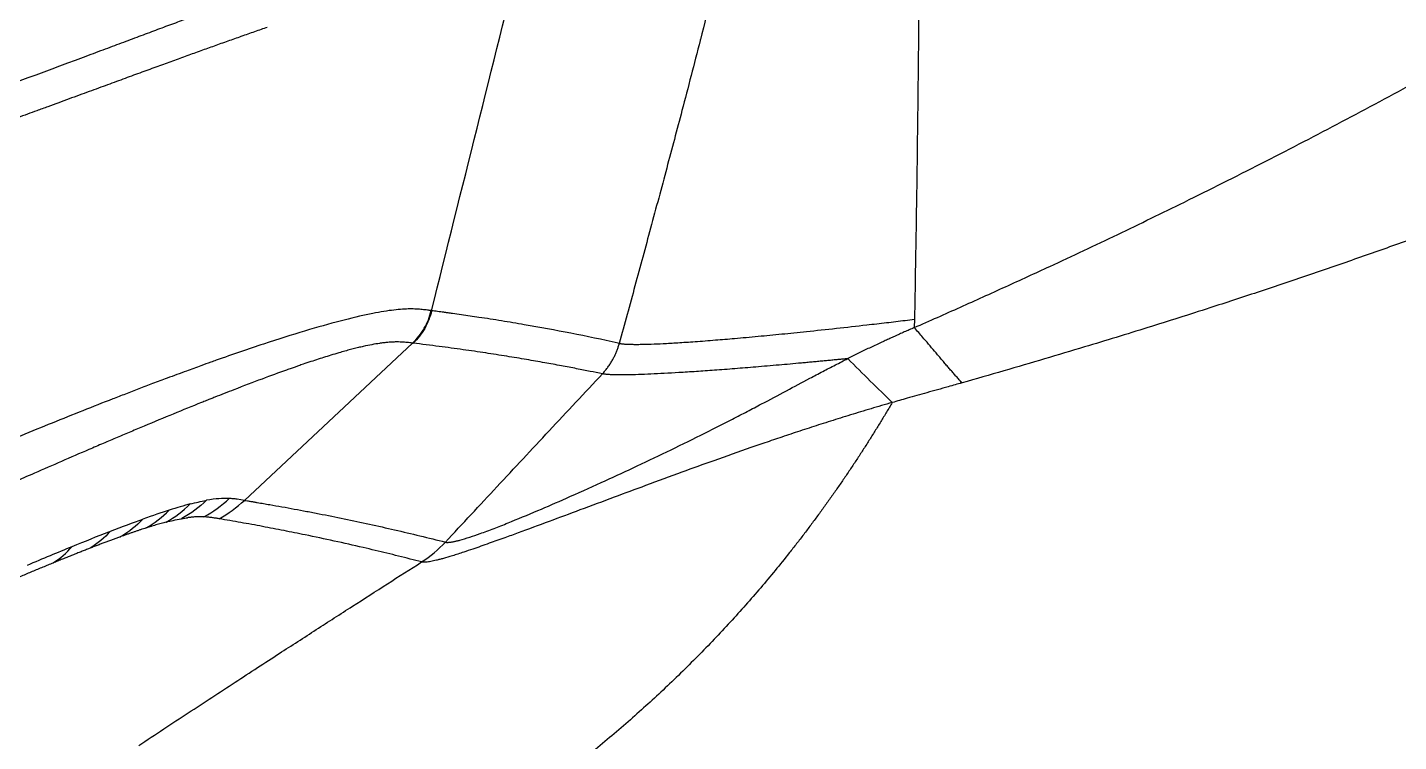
# Model space of a CAD drawing. Extents: x -50 to 28, y -10 to 124.
# Drawn here: x -33.66 to -27.64, y 33.75 to 36.88 of the extents above; entities that cross this region are included whole.
import ezdxf

# ---------------------------------------------------------------- set-up
doc = ezdxf.new("R2010")
doc.units = 0
doc.header["$MEASUREMENT"] = 0
doc.layers.add('GEOMETRY', color=2, linetype='Continuous', lineweight=25)

# ---------------------------------------------------------------- blocks, each defined once
blk = doc.blocks.new('2026 EXCURSION-ENTICE')
at = {"layer": 'GEOMETRY'}
for p, q in [((-20.4074, -43.2867), (-20.4052, -43.2869)), ((-18.286, -43.3245), (-18.2867, -43.361)), ((-21.2268, -44.1196), (-20.4886, -43.4292)), ((-20.4886, -43.4292), (-20.4864, -43.4295)), ((-19.5813, -43.4303), (-19.5867, -43.4291)), ((-21.2267, -44.1197), (-21.2591, -44.1145)), ((-21.5703, -44.2152), (-21.5754, -44.2165)), ((-21.4042, -44.1921), (-21.4075, -44.1919)), ((-21.6581, -44.241), (-21.6641, -44.2429)), ((-21.9038, -44.3297), (-21.911, -44.3324))]:
    blk.add_line(p, q, dxfattribs=at)
at = {"layer": 'GEOMETRY', "flags": 128}
blk.add_lwpolyline([(-20.4886, -43.4292), (-20.4913, -43.4289), (-20.4941, -43.4286)], dxfattribs=at)
at = {"layer": 'GEOMETRY'}
for points, knots in [([(-19.8034, -75.3764), (-20.3196, -75.3589), (-20.8361, -75.3401), (-21.608, -75.31), (-21.8648, -75.2996), (-22.3776, -75.2781), (-22.6337, -75.2669), (-23.4014, -75.2323), (-23.9128, -75.2077), (-24.6827, -75.1677), (-24.9398, -75.1539), (-25.4546, -75.125), (-25.7123, -75.11), (-26.4855, -75.063), (-27.0008, -75.0288), (-28.0314, -74.9528), (-28.5466, -74.9109), (-29.3183, -74.8405), (-29.5753, -74.8158), (-29.9606, -74.7766), (-30.0889, -74.7632), (-30.2813, -74.7425), (-30.3615, -74.7338), (-30.4457, -74.7245), (-30.4657, -74.7222), (-30.4737, -74.7213), (-30.4777, -74.7209), (-30.49, -74.7195), (-30.4989, -74.7185), (-30.5161, -74.7166), (-30.524, -74.7157), (-30.5398, -74.7139), (-30.5477, -74.713), (-30.5713, -74.7104), (-30.5867, -74.7086), (-30.6322, -74.7035), (-30.6613, -74.7002), (-30.7179, -74.6936), (-30.7458, -74.6904), (-30.8043, -74.6836), (-30.8348, -74.68), (-30.882, -74.6745), (-30.8979, -74.6726), (-30.9301, -74.6688), (-30.9461, -74.6669), (-30.9935, -74.6612), (-31.024, -74.6575), (-31.0698, -74.6515), (-31.085, -74.6494), (-31.1159, -74.645), (-31.1316, -74.6427), (-31.1552, -74.6392), (-31.1632, -74.638), (-31.1792, -74.6355), (-31.1871, -74.6343), (-31.2107, -74.6305), (-31.2264, -74.6279), (-31.2735, -74.62), (-31.3048, -74.6144), (-31.5866, -74.5618), (-31.8334, -74.4972), (-32.3156, -74.3338), (-32.5511, -74.2347), (-33.0055, -74.0043), (-33.2245, -73.8728), (-33.6416, -73.5802), (-33.8397, -73.4189), (-34.2109, -73.07), (-34.3841, -72.8823), (-34.7019, -72.4841), (-34.8466, -72.2736), (-35.1047, -71.8343), (-35.2181, -71.6054), (-35.3628, -71.2518), (-35.4069, -71.1322), (-35.4865, -70.89), (-35.522, -70.7674), (-35.5841, -70.5202), (-35.6108, -70.3955), (-35.6385, -70.2387), (-35.6437, -70.2072), (-35.6512, -70.1601), (-35.6536, -70.1444), (-35.6583, -70.1134), (-35.6605, -70.0982), (-35.6668, -70.0532), (-35.6706, -70.0238), (-35.6762, -69.9791), (-35.678, -69.9641), (-35.6817, -69.9336), (-35.6835, -69.918), (-35.6863, -69.8943), (-35.6872, -69.8866), (-35.689, -69.8718), (-35.6898, -69.8646), (-35.6916, -69.8492), (-35.6926, -69.841), (-35.6945, -69.825), (-35.6954, -69.817), (-35.7001, -69.7768), (-35.7039, -69.7444), (-35.7115, -69.6788), (-35.7153, -69.6456), (-35.723, -69.5784), (-35.7268, -69.5444), (-35.7382, -69.4425), (-35.7457, -69.3749), (-35.7547, -69.2923), (-35.7565, -69.2758), (-35.7601, -69.2431), (-35.7618, -69.2267), (-35.7652, -69.1951), (-35.7669, -69.18), (-35.7701, -69.1497), (-35.7717, -69.1342), (-35.7768, -69.0863), (-35.7802, -69.0541), (-35.7869, -68.9899), (-35.797, -68.8937), (-35.8068, -68.7974), (-35.8261, -68.6048), (-35.8387, -68.4764), (-35.8998, -67.8343), (-35.9434, -67.3203), (-36.0224, -66.2916), (-36.0579, -65.7769), (-36.1066, -65.0042), (-36.1222, -64.7464), (-36.152, -64.2309), (-36.1663, -63.973), (-36.2076, -63.2001), (-36.2331, -62.6858), (-36.2805, -61.6622), (-36.3024, -61.1525), (-36.3332, -60.3871), (-36.3431, -60.1319), (-36.3622, -59.6212), (-36.3715, -59.3657), (-36.3893, -58.8539), (-36.3979, -58.5977), (-36.4146, -58.0841), (-36.4226, -57.8268), (-36.4382, -57.3111), (-36.4457, -57.0529), (-36.4602, -56.5366), (-36.4672, -56.2784), (-36.4873, -55.5038), (-36.4996, -54.9873), (-36.534, -53.4373), (-36.5532, -52.4035), (-36.5854, -50.3354), (-36.5984, -49.3011), (-36.6191, -47.233), (-36.6267, -46.1992), (-36.6376, -44.1323), (-36.6408, -43.0992), (-36.6428, -41.5493), (-36.6431, -41.0327), (-36.6431, -40.2577), (-36.643, -39.9994), (-36.6429, -39.6765), (-36.6429, -39.6119), (-36.6429, -39.4827), (-36.6428, -39.418), (-36.6428, -39.2899), (-36.6428, -39.2267), (-36.6428, -39.1036), (-36.6428, -39.0437), (-36.6428, -38.9849)], [0, 0, 0, 0, 0.03125, 0.03125, 0.046875, 0.046875, 0.0625, 0.0625, 0.09375, 0.09375, 0.109375, 0.109375, 0.125, 0.125, 0.15625, 0.15625, 0.1875, 0.1875, 0.203125, 0.203125, 0.210937, 0.210937, 0.214844, 0.21582, 0.216064, 0.216064, 0.216309, 0.216309, 0.216797, 0.216797, 0.217285, 0.217285, 0.217773, 0.217773, 0.21875, 0.21875, 0.220703, 0.220703, 0.222656, 0.222656, 0.224609, 0.224609, 0.225586, 0.225586, 0.226562, 0.226562, 0.228516, 0.228516, 0.229492, 0.229492, 0.230469, 0.230469, 0.230957, 0.230957, 0.231445, 0.231445, 0.232422, 0.232422, 0.234375, 0.234375, 0.25, 0.25, 0.265625, 0.265625, 0.28125, 0.28125, 0.296875, 0.296875, 0.3125, 0.3125, 0.328125, 0.328125, 0.34375, 0.34375, 0.351562, 0.351562, 0.359375, 0.359375, 0.367187, 0.367187, 0.369141, 0.369141, 0.370117, 0.370117, 0.371094, 0.371094, 0.373047, 0.373047, 0.374023, 0.374023, 0.375, 0.375, 0.375488, 0.375488, 0.375977, 0.375977, 0.376465, 0.376465, 0.376953, 0.376953, 0.378906, 0.378906, 0.380859, 0.380859, 0.382812, 0.382812, 0.386719, 0.386719, 0.387695, 0.387695, 0.388672, 0.388672, 0.389648, 0.389648, 0.390625, 0.390625, 0.392578, 0.392578, 0.394531, 0.398437, 0.398437, 0.40625, 0.40625, 0.4375, 0.4375, 0.46875, 0.46875, 0.484375, 0.484375, 0.5, 0.5, 0.53125, 0.53125, 0.5625, 0.5625, 0.578125, 0.578125, 0.59375, 0.59375, 0.609375, 0.609375, 0.625, 0.625, 0.640625, 0.640625, 0.65625, 0.65625, 0.6875, 0.6875, 0.75, 0.75, 0.8125, 0.8125, 0.875, 0.875, 0.9375, 0.9375, 0.96875, 0.96875, 0.984375, 0.984375, 0.988281, 0.988281, 0.992187, 0.992187, 0.996094, 0.996094, 1, 1, 1, 1]), ([(-18.2641, -41.4159), (-18.2644, -41.4867), (-18.265, -41.6282), (-18.2664, -41.8404), (-18.2682, -42.0525), (-18.2702, -42.2646), (-18.2727, -42.4767), (-18.2755, -42.6887), (-18.2786, -42.9007), (-18.2821, -43.1126), (-18.2847, -43.2539), (-18.286, -43.3245)], [0, 0, 0, 0, 0.111202, 0.222381, 0.333537, 0.44467, 0.55578, 0.666868, 0.777933, 0.888977, 1, 1, 1, 1]), ([(-21.3941, -41.9738), (-21.4042, -41.9775), (-21.4247, -41.985), (-21.456, -41.9965), (-21.4881, -42.0084), (-21.5211, -42.0206), (-21.5551, -42.0332), (-21.5899, -42.0461), (-21.6255, -42.0594), (-21.6621, -42.073), (-21.6996, -42.087), (-21.7381, -42.1014), (-21.7774, -42.1161), (-21.8177, -42.1311), (-21.8589, -42.1466), (-21.8868, -42.157), (-21.9009, -42.1623)], [0, 0, 0, 0, 0.063054, 0.127399, 0.193029, 0.259944, 0.328144, 0.39763, 0.468403, 0.540465, 0.613816, 0.688459, 0.764397, 0.841631, 0.920164, 1, 1, 1, 1]), ([(-21.1265, -42.043), (-21.1356, -42.0461), (-21.1539, -42.0524), (-21.1821, -42.0622), (-21.2114, -42.0725), (-21.2314, -42.0795), (-21.2416, -42.0831)], [0, 0, 0, 0, 0.239631, 0.48615, 0.739594, 1, 1, 1, 1]), ([(-21.2416, -42.0831), (-21.2512, -42.0865), (-21.2705, -42.0933), (-21.2998, -42.1037), (-21.3296, -42.1142), (-21.3496, -42.1214), (-21.3597, -42.125)], [0, 0, 0, 0, 0.247605, 0.4968, 0.747595, 1, 1, 1, 1]), ([(-21.3597, -42.125), (-21.3694, -42.1285), (-21.3888, -42.1354), (-21.4183, -42.1461), (-21.4484, -42.1569), (-21.479, -42.168), (-21.5102, -42.1793), (-21.5419, -42.1908), (-21.5742, -42.2026), (-21.5961, -42.2105), (-21.607, -42.2145)], [0, 0, 0, 0, 0.120093, 0.241575, 0.364453, 0.488733, 0.614422, 0.741526, 0.87005, 1, 1, 1, 1]), ([(-21.607, -42.2145), (-21.6186, -42.2187), (-21.6418, -42.2272), (-21.6773, -42.2402), (-21.7136, -42.2535), (-21.7508, -42.2671), (-21.7888, -42.281), (-21.8276, -42.2953), (-21.8538, -42.3049), (-21.8671, -42.3098)], [0, 0, 0, 0, 0.135849, 0.27402, 0.414521, 0.557362, 0.70255, 0.850094, 1, 1, 1, 1]), ([(-18.2867, -43.361), (-18.2528, -43.3461), (-18.1853, -43.3163), (-18.0846, -43.2714), (-17.985, -43.2266), (-17.8863, -43.1818), (-17.7887, -43.137), (-17.6244, -43.0611), (-17.3949, -42.9529), (-17.1422, -42.8302), (-16.9326, -42.726), (-16.7646, -42.6411), (-16.5973, -42.555), (-16.4307, -42.4679), (-16.2648, -42.3797), (-16.0995, -42.2905), (-15.9899, -42.23), (-15.9351, -42.1998)], [0, 0, 0, 0, 0.042364, 0.084371, 0.126023, 0.16732, 0.208262, 0.24885, 0.374294, 0.498325, 0.570141, 0.641902, 0.713611, 0.785272, 0.856889, 0.928463, 1, 1, 1, 1]), ([(-21.8671, -42.3098), (-21.8809, -42.3148), (-21.9089, -42.3251), (-21.9519, -42.3409), (-21.9963, -42.3571), (-22.0421, -42.3739), (-22.0895, -42.3912), (-22.1216, -42.403), (-22.1379, -42.4089)], [0, 0, 0, 0, 0.155498, 0.315444, 0.479853, 0.64874, 0.822118, 1, 1, 1, 1]), ([(-22.1379, -42.4089), (-22.1515, -42.4139), (-22.1794, -42.424), (-22.2225, -42.4397), (-22.2679, -42.4562), (-22.3157, -42.4735), (-22.3659, -42.4917), (-22.4002, -42.504), (-22.4178, -42.5103)], [0, 0, 0, 0, 0.147396, 0.302471, 0.465249, 0.63575, 0.813995, 1, 1, 1, 1]), ([(-15.8557, -42.8819), (-15.8897, -42.8944), (-15.9576, -42.9195), (-16.0598, -42.9566), (-16.1622, -42.9934), (-16.2649, -43.0299), (-16.3678, -43.0659), (-16.4709, -43.1016), (-16.5742, -43.137), (-16.6777, -43.1719), (-16.7814, -43.2065), (-16.8853, -43.2407), (-17.0455, -43.2928), (-17.2633, -43.3619), (-17.5053, -43.4362), (-17.7161, -43.4992), (-17.8954, -43.5518), (-18.0163, -43.5863), (-18.0773, -43.6037)], [0, 0, 0, 0, 0.046445, 0.092956, 0.139523, 0.18614, 0.2328, 0.279497, 0.326227, 0.372986, 0.419771, 0.46658, 0.513411, 0.636001, 0.759983, 0.838522, 0.918548, 1, 1, 1, 1]), ([(-20.4523, -43.2812), (-20.4605, -43.2804), (-20.469, -43.2798), (-20.4875, -43.2791), (-20.4973, -43.279), (-20.5079, -43.2793)], [0, 0, 0, 0, 0.5, 0.5, 1, 1, 1, 1]), ([(-20.4886, -43.4292), (-20.4684, -43.4103), (-20.451, -43.3883), (-20.4235, -43.34), (-20.4134, -43.3138), (-20.4074, -43.2866)], [0, 0, 0, 0, 0.5, 0.5, 1, 1, 1, 1]), ([(-20.4052, -43.2869), (-20.4112, -43.3141), (-20.4213, -43.3403), (-20.4487, -43.3886), (-20.4661, -43.4106), (-20.4864, -43.4295)], [0, 0, 0, 0, 0.5, 0.5, 1, 1, 1, 1]), ([(-20.4074, -43.2866), (-20.4082, -43.2865), (-20.409, -43.2864), (-20.4107, -43.2862), (-20.4116, -43.2861), (-20.4143, -43.2857), (-20.4162, -43.2855), (-20.4216, -43.2847), (-20.4253, -43.2843), (-20.429, -43.2838)], [0, 0, 0, 0, 0.125, 0.125, 0.25, 0.25, 0.5, 0.5, 1, 1, 1, 1]), ([(-20.3516, -43.294), (-20.3605, -43.2928), (-20.3697, -43.2916), (-20.3832, -43.2898), (-20.3876, -43.2892), (-20.3965, -43.2881), (-20.4008, -43.2875), (-20.4052, -43.2869)], [0, 0, 0, 0, 0.5, 0.5, 0.75, 0.75, 1, 1, 1, 1]), ([(-20.1974, -43.3161), (-20.2232, -43.3122), (-20.2488, -43.3084), (-20.2873, -43.3029), (-20.3002, -43.3011), (-20.3196, -43.2984), (-20.3261, -43.2975), (-20.3342, -43.2964), (-20.3358, -43.2962), (-20.3389, -43.2957), (-20.3404, -43.2955), (-20.3427, -43.2952), (-20.3435, -43.2951), (-20.3451, -43.2949), (-20.3459, -43.2948), (-20.3483, -43.2945), (-20.35, -43.2942), (-20.3516, -43.294)], [0, 0, 0, 0, 0.5, 0.5, 0.75, 0.75, 0.875, 0.875, 0.90625, 0.90625, 0.9375, 0.9375, 0.953125, 0.953125, 0.96875, 0.96875, 1, 1, 1, 1]), ([(-19.9987, -43.3483), (-20.032, -43.3426), (-20.0652, -43.337), (-20.1148, -43.329), (-20.1314, -43.3263), (-20.1645, -43.3211), (-20.181, -43.3186), (-20.1974, -43.3161)], [0, 0, 0, 0, 0.5, 0.5, 0.75, 0.75, 1, 1, 1, 1]), ([(-19.5813, -43.4303), (-19.5803, -43.4305), (-19.5781, -43.4309), (-19.5744, -43.4315), (-19.5703, -43.4321), (-19.5658, -43.4326), (-19.5608, -43.433), (-19.5554, -43.4334), (-19.5495, -43.4337), (-19.5432, -43.434), (-19.5364, -43.4343), (-19.5291, -43.4344), (-19.5213, -43.4346), (-19.5131, -43.4346), (-19.5043, -43.4346), (-19.4951, -43.4346), (-19.4853, -43.4345), (-19.4751, -43.4343), (-19.4643, -43.434), (-19.4531, -43.4337), (-19.4293, -43.4329), (-19.389, -43.4312), (-19.3252, -43.4276), (-19.2487, -43.4225), (-19.1647, -43.4161), (-19.072, -43.4083), (-18.9751, -43.3995), (-18.8694, -43.3894), (-18.7549, -43.3777), (-18.6301, -43.3643), (-18.5258, -43.3527), (-18.452, -43.3442), (-18.4093, -43.3393), (-18.3675, -43.3343), (-18.3265, -43.3294), (-18.2994, -43.3262), (-18.286, -43.3245)], [0, 0, 0, 0, 0.012742, 0.025573, 0.038494, 0.051503, 0.064598, 0.07778, 0.091047, 0.104399, 0.117833, 0.131351, 0.144949, 0.158628, 0.172386, 0.186223, 0.200137, 0.214127, 0.228193, 0.242334, 0.256548, 0.313912, 0.374974, 0.43959, 0.507646, 0.565128, 0.631304, 0.692887, 0.754142, 0.825043, 0.894291, 0.916437, 0.938075, 0.959211, 0.979852, 1, 1, 1, 1]), ([(-19.5867, -43.4291), (-19.6558, -43.414), (-19.7247, -43.3997), (-19.8621, -43.3728), (-19.9305, -43.3602), (-19.9987, -43.3483)], [0, 0, 0, 0, 0.5, 0.5, 1, 1, 1, 1]), ([(-18.2867, -43.361), (-18.294, -43.3642), (-18.3086, -43.3707), (-18.3304, -43.3803), (-18.3518, -43.3899), (-18.373, -43.3994), (-18.3939, -43.4089), (-18.4144, -43.4182), (-18.4445, -43.4321), (-18.4837, -43.4505), (-18.5319, -43.4738), (-18.5634, -43.4897), (-18.579, -43.4975)], [0, 0, 0, 0, 0.074127, 0.147444, 0.219934, 0.291579, 0.36236, 0.432255, 0.501242, 0.670141, 0.836542, 1, 1, 1, 1]), ([(-18.0773, -43.6037), (-18.0814, -43.5991), (-18.0898, -43.59), (-18.1023, -43.5759), (-18.1148, -43.5618), (-18.1273, -43.5474), (-18.1398, -43.5329), (-18.1525, -43.5181), (-18.1653, -43.503), (-18.1824, -43.4828), (-18.2042, -43.4571), (-18.2277, -43.4293), (-18.2489, -43.4045), (-18.2675, -43.3829), (-18.2802, -43.3684), (-18.2867, -43.361)], [0, 0, 0, 0, 0.061752, 0.123246, 0.184594, 0.245913, 0.307319, 0.368932, 0.430878, 0.493295, 0.616392, 0.742361, 0.826304, 0.912052, 1, 1, 1, 1]), ([(-20.7052, -43.444), (-20.7086, -43.4448), (-20.7155, -43.4463), (-20.7262, -43.4489), (-20.7372, -43.4516), (-20.7486, -43.4544), (-20.7565, -43.4565), (-20.7605, -43.4575)], [0, 0, 0, 0, 0.197569, 0.396446, 0.596542, 0.797757, 1, 1, 1, 1]), ([(-20.5977, -43.4261), (-20.6005, -43.4264), (-20.6057, -43.4269), (-20.6136, -43.4277), (-20.6208, -43.4286), (-20.6275, -43.4295), (-20.6318, -43.4302), (-20.6338, -43.4304)], [0, 0, 0, 0, 0.2441633, 0.4664268, 0.6666191, 0.8445428, 1, 1, 1, 1]), ([(-20.5578, -43.4242), (-20.5603, -43.4242), (-20.5657, -43.4243), (-20.5748, -43.4246), (-20.5854, -43.4251), (-20.5935, -43.4258), (-20.5977, -43.4261)], [0, 0, 0, 0, 0.204745, 0.439423, 0.704267, 1, 1, 1, 1]), ([(-20.4941, -43.4286), (-20.498, -43.4281), (-20.5058, -43.4272), (-20.5178, -43.426), (-20.5303, -43.425), (-20.5435, -43.4243), (-20.5531, -43.4243), (-20.5578, -43.4242)], [0, 0, 0, 0, 0.199121, 0.398476, 0.598668, 0.799466, 1, 1, 1, 1]), ([(-19.6556, -43.5642), (-19.6734, -43.5606), (-19.7111, -43.5528), (-19.771, -43.541), (-19.8376, -43.5283), (-19.9109, -43.5149), (-19.9908, -43.5009), (-20.0772, -43.4866), (-20.17, -43.472), (-20.2689, -43.4576), (-20.3751, -43.4431), (-20.4482, -43.4342), (-20.4864, -43.4295)], [0, 0, 0, 0, 0.063187, 0.134512, 0.214011, 0.301697, 0.397544, 0.501486, 0.613442, 0.733306, 0.860459, 1, 1, 1, 1]), ([(-19.6556, -43.5642), (-19.6537, -43.5621), (-19.6498, -43.5579), (-19.6442, -43.5513), (-19.6387, -43.5446), (-19.6335, -43.5377), (-19.6284, -43.5307), (-19.6235, -43.5235), (-19.6188, -43.5163), (-19.6143, -43.5088), (-19.609, -43.4995), (-19.603, -43.4879), (-19.5965, -43.4741), (-19.5908, -43.4598), (-19.5855, -43.4452), (-19.5827, -43.4353), (-19.5813, -43.4304)], [0, 0, 0, 0, 0.056833, 0.113178, 0.169097, 0.224658, 0.279926, 0.334969, 0.389858, 0.444661, 0.499447, 0.595366, 0.693047, 0.792834, 0.89505, 1, 1, 1, 1]), ([(-21.3508, -43.5048), (-21.3586, -43.5076), (-21.3806, -43.5154), (-21.4236, -43.5309), (-21.487, -43.554), (-21.5578, -43.5802), (-21.628, -43.6066), (-21.6892, -43.6299), (-21.7476, -43.6524), (-21.7859, -43.6673), (-21.8045, -43.6745)], [0, 0, 0, 0, 0.055992, 0.156845, 0.302282, 0.491916, 0.630576, 0.761418, 0.884537, 1, 1, 1, 1]), ([(-20.3445, -44.3031), (-20.3436, -44.3033), (-20.342, -44.3037), (-20.3391, -44.304), (-20.3358, -44.3041), (-20.3321, -44.3041), (-20.3281, -44.3038), (-20.3236, -44.3034), (-20.3188, -44.3027), (-20.3135, -44.3019), (-20.3079, -44.3008), (-20.3018, -44.2995), (-20.2953, -44.298), (-20.2884, -44.2963), (-20.2709, -44.2917), (-20.2407, -44.2825), (-20.1901, -44.2651), (-20.1337, -44.2441), (-20.051, -44.2115), (-19.945, -44.1675), (-19.807, -44.1076), (-19.6665, -44.0445), (-19.4697, -43.9536), (-19.2764, -43.8604), (-19.1093, -43.7757), (-19.0206, -43.7297), (-18.9416, -43.6882), (-18.8502, -43.6395), (-18.7606, -43.5917), (-18.689, -43.5539), (-18.6336, -43.5251), (-18.597, -43.5066), (-18.579, -43.4975)], [0, 0, 0, 0, 0.008103, 0.016195, 0.024278, 0.032354, 0.040424, 0.048492, 0.056557, 0.064623, 0.072689, 0.080758, 0.08883, 0.096905, 0.104985, 0.146406, 0.181856, 0.222693, 0.260487, 0.333249, 0.398255, 0.47483, 0.543233, 0.686694, 0.754039, 0.785592, 0.815772, 0.869289, 0.919199, 0.947025, 0.973945, 1, 1, 1, 1]), ([(-18.579, -43.4975), (-18.5861, -43.4982), (-18.6003, -43.4996), (-18.6218, -43.5017), (-18.6437, -43.5038), (-18.666, -43.506), (-18.6887, -43.5081), (-18.7117, -43.5103), (-18.735, -43.5125), (-18.7586, -43.5147), (-18.8078, -43.5192), (-18.8839, -43.526), (-18.9814, -43.5343), (-19.0762, -43.542), (-19.1633, -43.5486), (-19.2455, -43.5543), (-19.3425, -43.5605), (-19.4495, -43.5661), (-19.5323, -43.5686), (-19.5847, -43.5689), (-19.6097, -43.5683), (-19.6253, -43.5676), (-19.6345, -43.5669), (-19.6427, -43.5662), (-19.6499, -43.5653), (-19.6537, -43.5646), (-19.6556, -43.5642)], [0, 0, 0, 0, 0.01222, 0.024728, 0.037522, 0.050601, 0.063963, 0.077608, 0.091533, 0.105739, 0.120223, 0.181049, 0.246984, 0.309623, 0.375518, 0.437376, 0.502928, 0.623412, 0.752571, 0.814287, 0.876801, 0.900813, 0.925179, 0.949845, 0.97478, 1, 1, 1, 1]), ([(-20.9783, -43.5252), (-20.9821, -43.5266), (-20.9907, -43.5295), (-21.005, -43.5345), (-21.0222, -43.5405), (-21.0349, -43.5451), (-21.0417, -43.5475)], [0, 0, 0, 0, 0.186709, 0.415597, 0.686685, 1, 1, 1, 1]), ([(-20.3445, -44.3031), (-20.2691, -44.2221), (-20.1173, -44.0589), (-19.8877, -43.8125), (-19.7334, -43.6474), (-19.6556, -43.5642)], [0, 0, 0, 0, 0.32857, 0.661904, 1, 1, 1, 1]), ([(-18.0773, -43.6037), (-18.0974, -43.6094), (-18.1487, -43.624), (-18.2292, -43.6465), (-18.3111, -43.6695), (-18.362, -43.684), (-18.3836, -43.6901)], [0, 0, 0, 0, 0.197473, 0.502079, 0.787775, 1, 1, 1, 1]), ([(-21.8045, -43.6745), (-21.8909, -43.7082), (-21.9797, -43.7434), (-22.1606, -43.8166), (-22.2527, -43.8544), (-22.3458, -43.8932)], [0, 0, 0, 0, 0.5, 0.5, 1, 1, 1, 1]), ([(-21.3568, -43.667), (-21.3623, -43.6692), (-21.3742, -43.6739), (-21.3937, -43.6817), (-21.4078, -43.6874), (-21.4154, -43.6904)], [0, 0, 0, 0, 0.285687, 0.619092, 1, 1, 1, 1]), ([(-18.3836, -43.6901), (-18.3919, -43.7041), (-18.4085, -43.7322), (-18.4339, -43.774), (-18.4596, -43.8158), (-18.4858, -43.8574), (-18.5123, -43.899), (-18.5393, -43.9405), (-18.5668, -43.9819), (-18.5946, -44.0232), (-18.623, -44.0644), (-18.6518, -44.1055), (-18.6811, -44.1466), (-18.7109, -44.1875), (-18.7412, -44.2284), (-18.772, -44.2692), (-18.8033, -44.3099), (-18.8652, -44.3887), (-18.9606, -44.5048), (-19.0946, -44.6562), (-19.2375, -44.8062), (-19.387, -44.9519), (-19.5435, -45.094), (-19.7039, -45.2301), (-19.8723, -45.3642), (-20.0454, -45.4947), (-20.2249, -45.6234), (-20.4072, -45.7491), (-20.5562, -45.8493), (-20.6806, -45.9323), (-20.743, -45.9739), (-20.7795, -45.9983)], [0, 0, 0, 0, 0.014754, 0.029534, 0.044343, 0.059184, 0.074059, 0.088972, 0.103926, 0.118924, 0.133968, 0.149064, 0.164213, 0.17942, 0.194687, 0.210018, 0.225417, 0.240887, 0.30005, 0.360358, 0.42202, 0.485245, 0.546635, 0.610284, 0.672251, 0.73776, 0.802456, 0.867768, 0.933644, 0.961179, 1, 1, 1, 1]), ([(-18.3836, -43.6902), (-18.3992, -43.6946), (-18.4303, -43.7036), (-18.4764, -43.7172), (-18.5219, -43.7308), (-18.5667, -43.7444), (-18.6107, -43.7581), (-18.654, -43.7717), (-18.6964, -43.7852), (-18.738, -43.7987), (-18.7788, -43.812), (-18.8187, -43.8252), (-18.8576, -43.8382), (-18.8956, -43.851), (-18.9326, -43.8636), (-18.9687, -43.876), (-19.0467, -43.903), (-19.1595, -43.9428), (-19.3136, -43.9985), (-19.4595, -44.0522), (-19.6089, -44.1078), (-19.7508, -44.1608), (-19.8925, -44.2136), (-20.002, -44.254), (-20.0886, -44.2856), (-20.156, -44.3098), (-20.2159, -44.3307), (-20.2697, -44.3488), (-20.3135, -44.363), (-20.3472, -44.373), (-20.3693, -44.379), (-20.3838, -44.3827), (-20.397, -44.3857), (-20.409, -44.3881), (-20.4196, -44.3899), (-20.429, -44.391), (-20.437, -44.3914), (-20.4438, -44.3912), (-20.4472, -44.3905), (-20.4489, -44.3902)], [0, 0, 0, 0, 0.018693, 0.037163, 0.055397, 0.073381, 0.091102, 0.108544, 0.125694, 0.142538, 0.159061, 0.17525, 0.191093, 0.206577, 0.221691, 0.236424, 0.250767, 0.317474, 0.375654, 0.442345, 0.50059, 0.565481, 0.625523, 0.688181, 0.716201, 0.750877, 0.790168, 0.813366, 0.8461, 0.875595, 0.888935, 0.902329, 0.915804, 0.929391, 0.943119, 0.957016, 0.971111, 0.98543, 1, 1, 1, 1]), ([(-21.6667, -43.7937), (-21.6764, -43.7978), (-21.6957, -43.8059), (-21.7251, -43.8183), (-21.7549, -43.8308), (-21.7849, -43.8436), (-21.8154, -43.8566), (-21.8463, -43.8697), (-21.8775, -43.8831), (-21.8985, -43.8921), (-21.909, -43.8966)], [0, 0, 0, 0, 0.123112, 0.246686, 0.370759, 0.495376, 0.620594, 0.746454, 0.872933, 1, 1, 1, 1]), ([(-22.1478, -44.0002), (-22.1603, -44.0057), (-22.1853, -44.0166), (-22.2229, -44.0332), (-22.2606, -44.0497), (-22.2982, -44.0664), (-22.3358, -44.083), (-22.361, -44.0941), (-22.3735, -44.0997)], [0, 0, 0, 0, 0.168799, 0.336749, 0.503842, 0.670076, 0.835458, 1, 1, 1, 1]), ([(-21.4643, -44.1356), (-21.452, -44.1324), (-21.4402, -44.1295), (-21.4177, -44.1245), (-21.4071, -44.1223), (-21.3969, -44.1204)], [0, 0, 0, 0, 0.5, 0.5, 1, 1, 1, 1]), ([(-21.2591, -44.1145), (-21.2649, -44.1138), (-21.2757, -44.1124), (-21.2875, -44.112), (-21.293, -44.1118)], [0, 0, 0, 0, 0.532669, 1, 1, 1, 1]), ([(-21.2268, -44.1196), (-21.2223, -44.1203), (-21.2177, -44.1211), (-21.2084, -44.1226), (-21.2037, -44.1234), (-21.1941, -44.125), (-21.1892, -44.1258), (-21.1795, -44.1274), (-21.1747, -44.1282), (-21.1653, -44.1298), (-21.1607, -44.1306), (-21.1517, -44.1321), (-21.1471, -44.1329), (-21.1336, -44.1352), (-21.1246, -44.1368), (-21.0976, -44.1415), (-21.0797, -44.1446), (-21.0438, -44.1511), (-21.0259, -44.1543), (-20.9898, -44.161), (-20.9716, -44.1644), (-20.9351, -44.1714), (-20.9169, -44.1749), (-20.862, -44.1857), (-20.8253, -44.1931), (-20.7517, -44.2083), (-20.7149, -44.2162), (-20.6411, -44.2323), (-20.6042, -44.2406), (-20.4932, -44.2662), (-20.419, -44.2842), (-20.3445, -44.3031)], [0, 0, 0, 0, 0.015625, 0.015625, 0.03125, 0.03125, 0.046875, 0.046875, 0.0625, 0.0625, 0.078125, 0.078125, 0.09375, 0.09375, 0.125, 0.125, 0.1875, 0.1875, 0.25, 0.25, 0.3125, 0.3125, 0.375, 0.375, 0.5, 0.5, 0.625, 0.625, 0.75, 0.75, 1, 1, 1, 1]), ([(-21.5754, -44.2166), (-21.579, -44.2175), (-21.5863, -44.2195), (-21.5975, -44.2226), (-21.6091, -44.2259), (-21.6209, -44.2294), (-21.633, -44.233), (-21.6454, -44.2369), (-21.6539, -44.2396), (-21.6581, -44.2409)], [0, 0, 0, 0, 0.144854, 0.289009, 0.432486, 0.575304, 0.717482, 0.859041, 1, 1, 1, 1]), ([(-21.4506, -44.193), (-21.4528, -44.1932), (-21.457, -44.1935), (-21.4635, -44.1942), (-21.4701, -44.195), (-21.4747, -44.1956), (-21.477, -44.1959)], [0, 0, 0, 0, 0.255008, 0.506668, 0.754995, 1, 1, 1, 1]), ([(-21.4075, -44.1919), (-21.4102, -44.1919), (-21.4157, -44.1917), (-21.4242, -44.1917), (-21.4329, -44.1919), (-21.4416, -44.1923), (-21.4477, -44.1928), (-21.4506, -44.193)], [0, 0, 0, 0, 0.21217, 0.418241, 0.618226, 0.81214, 1, 1, 1, 1]), ([(-21.3696, -44.1954), (-21.3754, -44.1946), (-21.3863, -44.1932), (-21.3985, -44.1924), (-21.4042, -44.1921)], [0, 0, 0, 0, 0.530113, 1, 1, 1, 1]), ([(-21.3536, -44.1978), (-21.3564, -44.1974), (-21.3617, -44.1965), (-21.3671, -44.1957), (-21.3696, -44.1954)], [0, 0, 0, 0, 0.531313, 1, 1, 1, 1]), ([(-20.4489, -44.3902), (-20.4657, -44.3858), (-20.4994, -44.3771), (-20.5502, -44.3643), (-20.6015, -44.3517), (-20.6532, -44.3393), (-20.7304, -44.3211), (-20.8327, -44.298), (-20.9485, -44.2734), (-21.0533, -44.2523), (-21.1475, -44.2342), (-21.2426, -44.2168), (-21.3061, -44.2059), (-21.338, -44.2005)], [0, 0, 0, 0, 0.055696, 0.112031, 0.169005, 0.226618, 0.28487, 0.427365, 0.570251, 0.675715, 0.782495, 0.89059, 1, 1, 1, 1]), ([(-21.7716, -44.2797), (-21.7767, -44.2816), (-21.7869, -44.2853), (-21.8026, -44.291), (-21.8186, -44.297), (-21.8349, -44.3031), (-21.8517, -44.3094), (-21.8687, -44.3159), (-21.8861, -44.3226), (-21.898, -44.3272), (-21.9039, -44.3296)], [0, 0, 0, 0, 0.1237662, 0.2478508, 0.372271, 0.4970439, 0.6221865, 0.7477157, 0.873648, 1, 1, 1, 1]), ([(-21.6641, -44.2428), (-21.6681, -44.2441), (-21.6761, -44.2467), (-21.6885, -44.2508), (-21.7011, -44.255), (-21.714, -44.2594), (-21.7271, -44.264), (-21.7406, -44.2687), (-21.7544, -44.2735), (-21.7638, -44.2769), (-21.7685, -44.2786)], [0, 0, 0, 0, 0.124833, 0.249682, 0.374564, 0.499493, 0.624486, 0.749558, 0.874724, 1, 1, 1, 1]), ([(-21.911, -44.3323), (-21.9171, -44.3347), (-21.9292, -44.3394), (-21.9477, -44.3468), (-21.9665, -44.3543), (-21.9858, -44.362), (-22.0054, -44.3699), (-22.0254, -44.378), (-22.0458, -44.3862), (-22.0596, -44.3919), (-22.0665, -44.3948)], [0, 0, 0, 0, 0.122764, 0.246137, 0.370133, 0.494769, 0.620059, 0.746018, 0.87266, 1, 1, 1, 1]), ([(-22.0665, -44.3948), (-22.0739, -44.3978), (-22.0887, -44.4038), (-22.1112, -44.4132), (-22.1342, -44.4227), (-22.1575, -44.4325), (-22.1813, -44.4424), (-22.2055, -44.4526), (-22.2301, -44.463), (-22.2467, -44.4701), (-22.2551, -44.4737)], [0, 0, 0, 0, 0.122393, 0.245502, 0.369343, 0.493929, 0.619275, 0.745393, 0.872297, 1, 1, 1, 1]), ([(-21.6906, -45.1961), (-21.6539, -45.1719), (-21.5816, -45.1241), (-21.4743, -45.0537), (-21.37, -44.9853), (-21.2686, -44.919), (-21.1702, -44.8548), (-21.0514, -44.7776), (-20.9127, -44.6878), (-20.7544, -44.5858), (-20.6004, -44.4869), (-20.4989, -44.4221), (-20.4489, -44.3902)], [0, 0, 0, 0, 0.08936, 0.176265, 0.260705, 0.342675, 0.422166, 0.499173, 0.629866, 0.756911, 0.880293, 1, 1, 1, 1])]:
    blk.add_open_spline(points, degree=3, knots=knots, dxfattribs=at)
for points in [[(-20.4052, -43.2869), (-20.2722, -42.752), (-20.1392, -42.2184), (-20.006, -41.6862)], [(-19.1741, -41.8946), (-19.1911, -41.9619), (-19.2081, -42.0289), (-19.2252, -42.0956)], [(-19.2264, -42.1003), (-19.2529, -42.2036), (-19.2796, -42.3061), (-19.3064, -42.4079)], [(-19.2252, -42.0956), (-19.2256, -42.0972), (-19.226, -42.0987), (-19.2264, -42.1003)], [(-21.9009, -42.1623), (-22.0812, -42.2297), (-22.2687, -42.2997), (-22.4609, -42.3697)], [(-19.3064, -42.4079), (-19.3286, -42.4926), (-19.351, -42.5769), (-19.3733, -42.6607)], [(-19.3733, -42.6607), (-19.385, -42.7046), (-19.3967, -42.7484), (-19.4085, -42.7921)], [(-19.4085, -42.7921), (-19.4203, -42.8363), (-19.4322, -42.8804), (-19.4441, -42.9245)], [(-19.4441, -42.9245), (-19.4669, -43.0091), (-19.4897, -43.0935), (-19.5126, -43.1778)], [(-19.5126, -43.1778), (-19.5355, -43.2621), (-19.5584, -43.3463), (-19.5813, -43.4304)], [(-20.677, -43.3018), (-20.7153, -43.3096), (-20.7584, -43.3198), (-20.8066, -43.3324)], [(-20.5814, -43.2853), (-20.6091, -43.2889), (-20.6408, -43.2943), (-20.677, -43.3018)], [(-20.5079, -43.2793), (-20.5289, -43.2798), (-20.553, -43.2816), (-20.5814, -43.2853)], [(-20.429, -43.2838), (-20.4364, -43.2828), (-20.4441, -43.2819), (-20.4523, -43.2812)], [(-20.9623, -43.3764), (-21.018, -43.3932), (-21.0782, -43.4122), (-21.1423, -43.4334)], [(-20.8066, -43.3324), (-20.8537, -43.3447), (-20.9057, -43.3594), (-20.9623, -43.3764)], [(-21.1423, -43.4334), (-21.208, -43.455), (-21.2778, -43.479), (-21.3508, -43.5048)], [(-20.6338, -43.4304), (-20.6547, -43.4336), (-20.6783, -43.438), (-20.7052, -43.444)], [(-20.9102, -43.5024), (-20.9319, -43.5095), (-20.9546, -43.5171), (-20.9783, -43.5252)], [(-20.8795, -43.4924), (-20.8895, -43.4956), (-20.8997, -43.4989), (-20.9102, -43.5024)], [(-20.8475, -43.4825), (-20.8579, -43.4857), (-20.8685, -43.489), (-20.8795, -43.4924)], [(-20.8121, -43.4719), (-20.8235, -43.4752), (-20.8353, -43.4788), (-20.8475, -43.4825)], [(-20.7605, -43.4575), (-20.7768, -43.4619), (-20.794, -43.4667), (-20.8121, -43.4719)], [(-18.579, -43.4975), (-18.5119, -43.564), (-18.4465, -43.6286), (-18.3836, -43.6902)], [(-21.0417, -43.5475), (-21.0758, -43.5597), (-21.1117, -43.5728), (-21.1491, -43.5868)], [(-21.1491, -43.5868), (-21.1888, -43.6017), (-21.2304, -43.6175), (-21.2735, -43.6343)], [(-21.2735, -43.6343), (-21.3007, -43.6448), (-21.3285, -43.6558), (-21.3568, -43.667)], [(-21.4154, -43.6904), (-21.4959, -43.7228), (-21.58, -43.7574), (-21.6667, -43.7937)], [(-21.909, -43.8966), (-21.9489, -43.9137), (-21.9891, -43.9311), (-22.0298, -43.9488)], [(-22.0298, -43.9488), (-22.0688, -43.9657), (-22.1082, -43.9829), (-22.1478, -44.0002)], [(-21.5564, -44.1623), (-21.5913, -44.1734), (-21.6298, -44.1866), (-21.6717, -44.2016)], [(-21.6581, -44.241), (-21.621, -44.2198), (-21.5867, -44.1933), (-21.5564, -44.1623)], [(-21.5703, -44.2152), (-21.5318, -44.1935), (-21.4961, -44.1667), (-21.4643, -44.1356)], [(-21.4643, -44.1356), (-21.4918, -44.1428), (-21.5224, -44.1518), (-21.5562, -44.1625)], [(-21.3923, -44.1195), (-21.425, -44.1508), (-21.4616, -44.1777), (-21.5009, -44.1997)], [(-21.4042, -44.1921), (-21.3641, -44.1699), (-21.3267, -44.1428), (-21.2932, -44.1115)], [(-21.3969, -44.1204), (-21.3954, -44.1201), (-21.3939, -44.1198), (-21.3923, -44.1195)], [(-21.2965, -44.1114), (-21.322, -44.1105), (-21.3519, -44.1123), (-21.3923, -44.1195)], [(-21.338, -44.2004), (-21.2978, -44.1782), (-21.2604, -44.151), (-21.2267, -44.1197)], [(-21.2932, -44.1115), (-21.2943, -44.1115), (-21.2954, -44.1114), (-21.2965, -44.1114)], [(-21.8138, -44.2548), (-21.7624, -44.2348), (-21.715, -44.2171), (-21.6717, -44.2016)], [(-21.6717, -44.2016), (-21.7003, -44.232), (-21.733, -44.258), (-21.7685, -44.2786)], [(-21.5703, -44.2152), (-21.5592, -44.2123), (-21.5487, -44.2097), (-21.5387, -44.2075)], [(-21.5387, -44.2075), (-21.5268, -44.2047), (-21.5157, -44.2024), (-21.5053, -44.2005)], [(-21.5053, -44.2005), (-21.5038, -44.2002), (-21.5024, -44.1999), (-21.5009, -44.1997)], [(-21.5009, -44.1997), (-21.4925, -44.1982), (-21.4845, -44.1969), (-21.477, -44.1959)], [(-21.338, -44.2004), (-21.3432, -44.1996), (-21.3484, -44.1987), (-21.3536, -44.1978)], [(-21.9829, -44.3222), (-21.9257, -44.2988), (-21.8717, -44.2772), (-21.8213, -44.2577)], [(-21.8137, -44.2549), (-21.8402, -44.2846), (-21.8707, -44.3097), (-21.904, -44.3295)], [(-21.8213, -44.2577), (-21.8188, -44.2567), (-21.8163, -44.2557), (-21.8138, -44.2548)], [(-21.7717, -44.2797), (-21.7706, -44.2794), (-21.7695, -44.279), (-21.7685, -44.2786)], [(-22.1789, -44.4037), (-22.11, -44.3746), (-22.0446, -44.3474), (-21.9829, -44.3222)], [(-22.0665, -44.3947), (-22.0354, -44.3759), (-22.0071, -44.3514), (-21.9829, -44.3222)], [(-20.4489, -44.3902), (-20.4105, -44.3652), (-20.3761, -44.3366), (-20.3445, -44.3031)]]:
    blk.add_open_spline(points, degree=3, dxfattribs=at)

msp = doc.modelspace()

# ---------------------------------------------------------------- block references
msp.add_blockref('2026 EXCURSION-ENTICE', (-11.4819, 78.9272))

doc.saveas('drawing.dxf')
